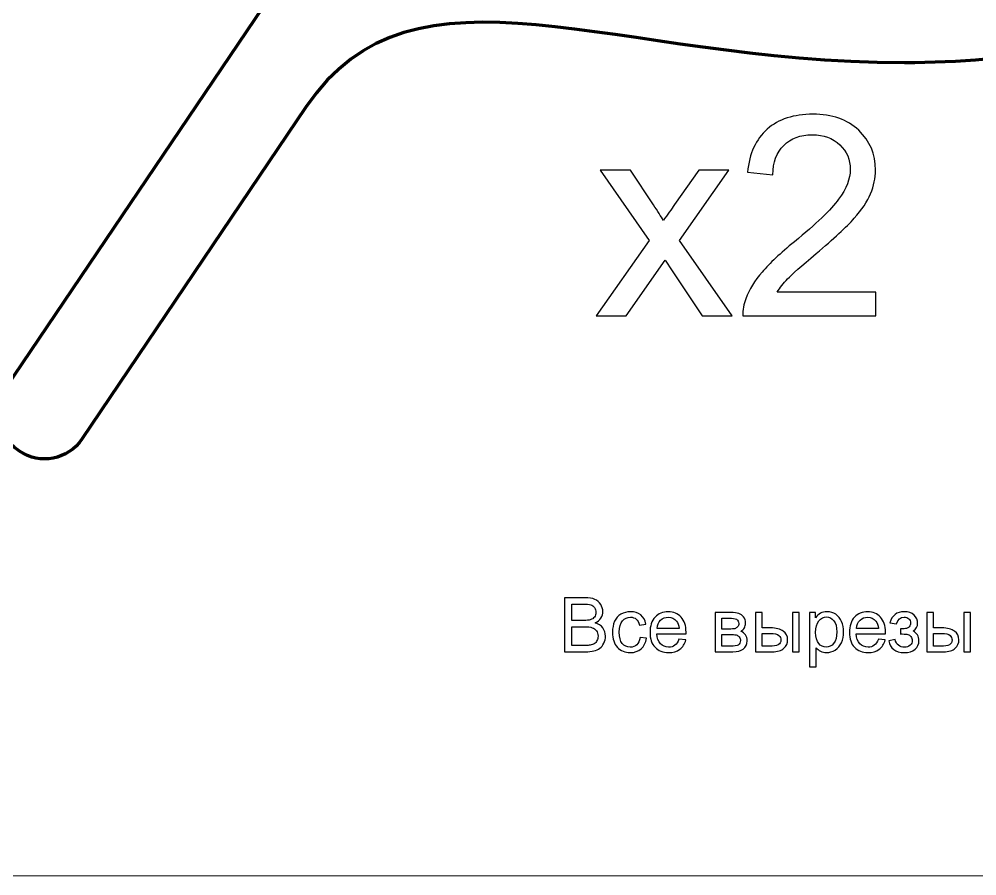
# Model space of a CAD drawing. Header units: centimetres. Extents: x -343 to 358, y -257 to 272.
# Drawn here: x -245.5 to -191.1, y -256.6 to -208 of the extents above; entities that cross this region are included whole.
import ezdxf

# ---------------------------------------------------------------- set-up
doc = ezdxf.new("R2010")
doc.units = ezdxf.units.CM
doc.header["$MEASUREMENT"] = 0
doc.layers.add('layer 1', color=7, linetype='Continuous')

msp = doc.modelspace()

# ---------------------------------------------------------------- linework, layer by layer
at = {"layer": 'layer 1', "color": 253, "lineweight": 20}
msp.add_open_spline([(-336.15246, -55.13063), (-336.15246, -55.13063), (-58.05242, -55.13063), (-58.05242, -55.13063), (-58.05242, -55.13063), (-54.20242, -55.13063), (-51.05242, -58.28063), (-51.05242, -62.13063), (-51.05242, -62.13063), (-51.05242, -62.13063), (-51.05242, -249.63733), (-51.05242, -249.63733), (-51.05242, -249.63733), (-51.05242, -253.48733), (-54.20242, -256.63733), (-58.05242, -256.63733), (-58.05242, -256.63733), (-58.05242, -256.63733), (-336.15246, -256.63733), (-336.15246, -256.63733), (-336.15246, -256.63733), (-340.00246, -256.63733), (-343.15246, -253.48733), (-343.15246, -249.63733), (-343.15246, -249.63733), (-343.15246, -249.63733), (-343.15246, -62.13063), (-343.15246, -62.13063), (-343.15246, -62.13063), (-343.15246, -58.28063), (-340.00246, -55.13063), (-336.15246, -55.13063)], degree=3, knots=[0, 0, 0, 0, 0.11111111, 0.11111111, 0.11111111, 0.11111111, 0.22222222, 0.22222222, 0.22222222, 0.22222222, 0.33333333, 0.33333333, 0.33333333, 0.33333333, 0.44444444, 0.44444444, 0.44444444, 0.44444444, 0.55555556, 0.55555556, 0.55555556, 0.55555556, 0.66666667, 0.66666667, 0.66666667, 0.66666667, 0.77777778, 0.77777778, 0.77777778, 0.77777778, 1, 1, 1, 1], dxfattribs=at)
at = {"layer": 'layer 1', "color": 30, "lineweight": 100}
msp.add_open_spline([(-244.21082, -159.05206), (-244.02859, -167.32391), (-241.78879, -175.10636), (-237.99276, -181.88199), (-237.99276, -181.88199), (-232.613, -191.4845), (-225.2646, -197.82551), (-231.62521, -207.25549), (-231.62521, -207.25549), (-231.62521, -207.25549), (-246.23926, -228.92172), (-246.23926, -228.92172), (-246.23926, -228.92172), (-247.02463, -230.08608), (-246.71552, -231.67634), (-245.55115, -232.46171), (-245.55115, -232.46171), (-245.55115, -232.46171), (-245.46826, -232.51762), (-245.46826, -232.51762), (-245.46826, -232.51762), (-244.30388, -233.303), (-242.71364, -232.99387), (-241.92827, -231.82951), (-241.92827, -231.82951), (-241.92827, -231.82951), (-229.20597, -212.96792), (-229.20597, -212.96792), (-229.20597, -212.96792), (-223.07159, -203.87332), (-211.82309, -210.45206), (-195.22369, -210.45206), (-195.22369, -210.45206), (-189.0042, -210.45206), (-183.04294, -209.37206), (-177.51373, -207.39163), (-177.51373, -207.39163), (-177.51373, -207.39163), (-179.01207, -203.68313), (-179.01207, -203.68313), (-179.01207, -203.68313), (-179.01207, -203.68313), (-175.1179, -202.10978), (-175.1179, -202.10978), (-175.1179, -202.10978), (-175.1179, -202.10978), (-173.61991, -205.81742), (-173.61991, -205.81742), (-173.61991, -205.81742), (-173.61991, -205.81742), (-173.6199, -205.81742), (-173.6199, -205.81742), (-173.6199, -205.81742), (-167.33846, -202.83171), (-164.54888, -198.38596), (-165.5778, -196.96976), (-165.5778, -196.96976), (-165.5778, -196.96976), (-166.75375, -195.35121), (-166.75375, -195.35121), (-166.75375, -195.35121), (-166.75375, -195.35121), (-168.45168, -196.58695), (-168.45168, -196.58695), (-168.45168, -196.58695), (-168.45168, -196.58695), (-169.63323, -194.96068), (-169.63323, -194.96068), (-169.63323, -194.96068), (-174.99706, -198.67414), (-181.21162, -201.26057), (-187.92229, -202.3597), (-187.92229, -202.3597), (-187.92229, -202.3597), (-187.92224, -202.36009), (-187.92224, -202.36009), (-187.92224, -202.36009), (-187.92224, -202.36009), (-187.64343, -204.34394), (-187.64343, -204.34394), (-187.64343, -204.34394), (-187.64343, -204.34394), (-189.72335, -204.63361), (-189.72335, -204.63361), (-189.72335, -204.63361), (-189.72335, -204.63361), (-190.002, -202.65091), (-190.002, -202.65091), (-190.002, -202.65091), (-190.002, -202.65091), (-190.00203, -202.65071), (-190.00203, -202.65071), (-190.00203, -202.65071), (-191.71533, -202.84967), (-193.45776, -202.95206), (-195.22369, -202.95206), (-195.22369, -202.95206), (-196.45552, -202.95206), (-197.67513, -202.9002), (-198.88195, -202.80309), (-198.88195, -202.80309), (-198.88195, -202.80309), (-198.8822, -202.80548), (-198.8822, -202.80548), (-198.8822, -202.80548), (-198.8822, -202.80548), (-199.09133, -204.79518), (-199.09133, -204.79518), (-199.09133, -204.79518), (-199.09133, -204.79518), (-201.18008, -204.57818), (-201.18008, -204.57818), (-201.18008, -204.57818), (-201.18008, -204.57818), (-200.97096, -202.58848), (-200.97096, -202.58848), (-200.97096, -202.58848), (-200.97096, -202.58848), (-200.97084, -202.58736), (-200.97084, -202.58736), (-200.97084, -202.58736), (-203.95783, -202.20658), (-206.85253, -201.5312), (-209.62687, -200.59447), (-209.62687, -200.59447), (-209.62687, -200.59447), (-210.3123, -202.47769), (-210.3123, -202.47769), (-210.3123, -202.47769), (-210.3123, -202.47769), (-212.2856, -201.7593), (-212.2856, -201.7593), (-212.2856, -201.7593), (-212.2856, -201.7593), (-211.60043, -199.87682), (-211.60043, -199.87682), (-211.60043, -199.87682), (-214.3836, -198.78889), (-217.03158, -197.43145), (-219.5128, -195.83703), (-219.5128, -195.83703), (-219.5128, -195.83703), (-220.63325, -197.49817), (-220.63325, -197.49817), (-220.63325, -197.49817), (-220.63325, -197.49817), (-222.37313, -196.32223), (-222.37313, -196.32223), (-222.37313, -196.32223), (-222.37313, -196.32223), (-221.25261, -194.661), (-221.25261, -194.661), (-221.25261, -194.661), (-223.6738, -192.94081), (-225.91761, -190.98726), (-227.95117, -188.83304), (-227.95117, -188.83304), (-227.95117, -188.83304), (-229.44019, -190.17377), (-229.44019, -190.17377), (-229.44019, -190.17377), (-229.44019, -190.17377), (-230.84395, -188.61188), (-230.84395, -188.61188), (-230.84395, -188.61188), (-230.84395, -188.61188), (-229.35782, -187.27376), (-229.35782, -187.27376), (-229.35782, -187.27376), (-231.28605, -185.03132), (-232.99693, -182.59665), (-234.45804, -180.00255), (-234.45804, -180.00255), (-234.45804, -180.00255), (-236.22626, -180.94273), (-236.22626, -180.94273), (-236.22626, -180.94273), (-236.22626, -180.94273), (-237.21375, -179.08939), (-237.21375, -179.08939), (-237.21375, -179.08939), (-237.21375, -179.08939), (-235.44549, -178.14919), (-235.44549, -178.14919), (-235.44549, -178.14919), (-236.76749, -175.52199), (-237.8396, -172.74747), (-238.63077, -169.85684), (-238.63077, -169.85684), (-238.63077, -169.85684), (-240.57357, -170.34123), (-240.57357, -170.34123), (-240.57357, -170.34123), (-240.57357, -170.34123), (-241.08005, -168.30322), (-241.08005, -168.30322), (-241.08005, -168.30322), (-241.08005, -168.30322), (-239.13748, -167.81888), (-239.13748, -167.81888), (-239.13748, -167.81888), (-239.77093, -164.98812), (-240.13768, -162.05663), (-240.20977, -159.05206), (-240.20977, -159.05206), (-240.20977, -159.05206), (-244.21082, -159.05206), (-244.21082, -159.05206)], degree=3, knots=[0, 0, 0, 0, 0.01886792, 0.01886792, 0.01886792, 0.01886792, 0.03773585, 0.03773585, 0.03773585, 0.03773585, 0.05660377, 0.05660377, 0.05660377, 0.05660377, 0.0754717, 0.0754717, 0.0754717, 0.0754717, 0.09433962, 0.09433962, 0.09433962, 0.09433962, 0.11320755, 0.11320755, 0.11320755, 0.11320755, 0.13207547, 0.13207547, 0.13207547, 0.13207547, 0.1509434, 0.1509434, 0.1509434, 0.1509434, 0.16981132, 0.16981132, 0.16981132, 0.16981132, 0.18867925, 0.18867925, 0.18867925, 0.18867925, 0.20754717, 0.20754717, 0.20754717, 0.20754717, 0.22641509, 0.22641509, 0.22641509, 0.22641509, 0.24528302, 0.24528302, 0.24528302, 0.24528302, 0.26415094, 0.26415094, 0.26415094, 0.26415094, 0.28301887, 0.28301887, 0.28301887, 0.28301887, 0.30188679, 0.30188679, 0.30188679, 0.30188679, 0.32075472, 0.32075472, 0.32075472, 0.32075472, 0.33962264, 0.33962264, 0.33962264, 0.33962264, 0.35849057, 0.35849057, 0.35849057, 0.35849057, 0.37735849, 0.37735849, 0.37735849, 0.37735849, 0.39622642, 0.39622642, 0.39622642, 0.39622642, 0.41509434, 0.41509434, 0.41509434, 0.41509434, 0.43396226, 0.43396226, 0.43396226, 0.43396226, 0.45283019, 0.45283019, 0.45283019, 0.45283019, 0.47169811, 0.47169811, 0.47169811, 0.47169811, 0.49056604, 0.49056604, 0.49056604, 0.49056604, 0.50943396, 0.50943396, 0.50943396, 0.50943396, 0.52830189, 0.52830189, 0.52830189, 0.52830189, 0.54716981, 0.54716981, 0.54716981, 0.54716981, 0.56603774, 0.56603774, 0.56603774, 0.56603774, 0.58490566, 0.58490566, 0.58490566, 0.58490566, 0.60377358, 0.60377358, 0.60377358, 0.60377358, 0.62264151, 0.62264151, 0.62264151, 0.62264151, 0.64150943, 0.64150943, 0.64150943, 0.64150943, 0.66037736, 0.66037736, 0.66037736, 0.66037736, 0.67924528, 0.67924528, 0.67924528, 0.67924528, 0.69811321, 0.69811321, 0.69811321, 0.69811321, 0.71698113, 0.71698113, 0.71698113, 0.71698113, 0.73584906, 0.73584906, 0.73584906, 0.73584906, 0.75471698, 0.75471698, 0.75471698, 0.75471698, 0.77358491, 0.77358491, 0.77358491, 0.77358491, 0.79245283, 0.79245283, 0.79245283, 0.79245283, 0.81132075, 0.81132075, 0.81132075, 0.81132075, 0.83018868, 0.83018868, 0.83018868, 0.83018868, 0.8490566, 0.8490566, 0.8490566, 0.8490566, 0.86792453, 0.86792453, 0.86792453, 0.86792453, 0.88679245, 0.88679245, 0.88679245, 0.88679245, 0.90566038, 0.90566038, 0.90566038, 0.90566038, 0.9245283, 0.9245283, 0.9245283, 0.9245283, 0.94339623, 0.94339623, 0.94339623, 0.94339623, 0.96226415, 0.96226415, 0.96226415, 0.96226415, 1, 1, 1, 1], dxfattribs=at)
at = {"layer": 'layer 1', "color": 242}
for points, knots in [([(-196.84917, -223.48865), (-196.84917, -223.48865), (-196.84917, -224.82671), (-196.84917, -224.82671), (-196.84917, -224.82671), (-196.84917, -224.82671), (-204.39967, -224.82671), (-204.39967, -224.82671), (-204.39967, -224.82671), (-204.41029, -224.48954), (-204.35454, -224.16564), (-204.23507, -223.85237), (-204.23507, -223.85237), (-204.04126, -223.33997), (-203.73064, -222.83289), (-203.3032, -222.33643), (-203.3032, -222.33643), (-202.87576, -221.83996), (-202.26514, -221.26651), (-201.47133, -220.61606), (-201.47133, -220.61606), (-200.23681, -219.59924), (-199.39786, -218.79481), (-198.95981, -218.20011), (-198.95981, -218.20011), (-198.5191, -217.60542), (-198.29874, -217.04258), (-198.29874, -216.51161), (-198.29874, -216.51161), (-198.29874, -215.95673), (-198.49786, -215.48947), (-198.89609, -215.10717), (-198.89609, -215.10717), (-199.29432, -214.72752), (-199.81468, -214.53637), (-200.45451, -214.53637), (-200.45451, -214.53637), (-201.1315, -214.53637), (-201.6731, -214.73814), (-202.0793, -215.14168), (-202.0793, -215.14168), (-202.4855, -215.54257), (-202.68992, -216.1001), (-202.69523, -216.81426), (-202.69523, -216.81426), (-202.69523, -216.81426), (-204.12887, -216.6709), (-204.12887, -216.6709), (-204.12887, -216.6709), (-204.03064, -215.59832), (-203.65896, -214.78062), (-203.01647, -214.21778), (-203.01647, -214.21778), (-202.37134, -213.65495), (-201.5085, -213.37353), (-200.42265, -213.37353), (-200.42265, -213.37353), (-199.32884, -213.37353), (-198.46069, -213.67619), (-197.82352, -214.28416), (-197.82352, -214.28416), (-197.18369, -214.89212), (-196.8651, -215.64611), (-196.8651, -216.54346), (-196.8651, -216.54346), (-196.8651, -217.0001), (-196.95802, -217.44878), (-197.14652, -217.88949), (-197.14652, -217.88949), (-197.33236, -218.33286), (-197.64298, -218.79746), (-198.07573, -219.28596), (-198.07573, -219.28596), (-198.51113, -219.77181), (-199.23061, -220.44349), (-200.23415, -221.29306), (-200.23415, -221.29306), (-201.07575, -221.99926), (-201.61735, -222.47714), (-201.85629, -222.72935), (-201.85629, -222.72935), (-202.09523, -222.98156), (-202.29169, -223.23378), (-202.44833, -223.48865), (-202.44833, -223.48865), (-202.44833, -223.48865), (-196.84917, -223.48865), (-196.84917, -223.48865)], [0, 0, 0, 0, 0.04347826, 0.04347826, 0.04347826, 0.04347826, 0.08695652, 0.08695652, 0.08695652, 0.08695652, 0.13043478, 0.13043478, 0.13043478, 0.13043478, 0.17391304, 0.17391304, 0.17391304, 0.17391304, 0.2173913, 0.2173913, 0.2173913, 0.2173913, 0.26086957, 0.26086957, 0.26086957, 0.26086957, 0.30434783, 0.30434783, 0.30434783, 0.30434783, 0.34782609, 0.34782609, 0.34782609, 0.34782609, 0.39130435, 0.39130435, 0.39130435, 0.39130435, 0.43478261, 0.43478261, 0.43478261, 0.43478261, 0.47826087, 0.47826087, 0.47826087, 0.47826087, 0.52173913, 0.52173913, 0.52173913, 0.52173913, 0.56521739, 0.56521739, 0.56521739, 0.56521739, 0.60869565, 0.60869565, 0.60869565, 0.60869565, 0.65217391, 0.65217391, 0.65217391, 0.65217391, 0.69565217, 0.69565217, 0.69565217, 0.69565217, 0.73913043, 0.73913043, 0.73913043, 0.73913043, 0.7826087, 0.7826087, 0.7826087, 0.7826087, 0.82608696, 0.82608696, 0.82608696, 0.82608696, 0.86956522, 0.86956522, 0.86956522, 0.86956522, 0.91304348, 0.91304348, 0.91304348, 0.91304348, 1, 1, 1, 1]), ([(-212.7307, -224.82671), (-212.7307, -224.82671), (-209.7121, -220.54438), (-209.7121, -220.54438), (-209.7121, -220.54438), (-209.7121, -220.54438), (-212.50769, -216.55939), (-212.50769, -216.55939), (-212.50769, -216.55939), (-212.50769, -216.55939), (-210.78467, -216.55939), (-210.78467, -216.55939), (-210.78467, -216.55939), (-210.78467, -216.55939), (-209.47847, -218.51073), (-209.47847, -218.51073), (-209.47847, -218.51073), (-209.23687, -218.87711), (-209.04572, -219.17446), (-208.91032, -219.40809), (-208.91032, -219.40809), (-208.67404, -219.07623), (-208.4643, -218.77622), (-208.2758, -218.50808), (-208.2758, -218.50808), (-208.2758, -218.50808), (-206.90057, -216.55939), (-206.90057, -216.55939), (-206.90057, -216.55939), (-206.90057, -216.55939), (-205.18817, -216.55939), (-205.18817, -216.55939), (-205.18817, -216.55939), (-205.18817, -216.55939), (-207.9997, -220.54438), (-207.9997, -220.54438), (-207.9997, -220.54438), (-207.9997, -220.54438), (-205.00498, -224.82671), (-205.00498, -224.82671), (-205.00498, -224.82671), (-205.00498, -224.82671), (-206.70942, -224.82671), (-206.70942, -224.82671), (-206.70942, -224.82671), (-206.70942, -224.82671), (-208.41917, -222.27802), (-208.41917, -222.27802), (-208.41917, -222.27802), (-208.41917, -222.27802), (-208.80944, -221.66474), (-208.80944, -221.66474), (-208.80944, -221.66474), (-208.80944, -221.66474), (-211.0183, -224.82671), (-211.0183, -224.82671), (-211.0183, -224.82671), (-211.0183, -224.82671), (-212.7307, -224.82671), (-212.7307, -224.82671)], [0, 0, 0, 0, 0.0625, 0.0625, 0.0625, 0.0625, 0.125, 0.125, 0.125, 0.125, 0.1875, 0.1875, 0.1875, 0.1875, 0.25, 0.25, 0.25, 0.25, 0.3125, 0.3125, 0.3125, 0.3125, 0.375, 0.375, 0.375, 0.375, 0.4375, 0.4375, 0.4375, 0.4375, 0.5, 0.5, 0.5, 0.5, 0.5625, 0.5625, 0.5625, 0.5625, 0.625, 0.625, 0.625, 0.625, 0.6875, 0.6875, 0.6875, 0.6875, 0.75, 0.75, 0.75, 0.75, 0.8125, 0.8125, 0.8125, 0.8125, 0.875, 0.875, 0.875, 0.875, 1, 1, 1, 1]), ([(-214.52034, -243.90743), (-214.52034, -243.90743), (-214.52034, -240.83716), (-214.52034, -240.83716), (-214.52034, -240.83716), (-214.52034, -240.83716), (-213.36828, -240.83716), (-213.36828, -240.83716), (-213.36828, -240.83716), (-213.13386, -240.83716), (-212.9459, -240.8679), (-212.80368, -240.93007), (-212.80368, -240.93007), (-212.66217, -240.99225), (-212.5514, -241.08802), (-212.47135, -241.21737), (-212.47135, -241.21737), (-212.39059, -241.34602), (-212.35057, -241.48109), (-212.35057, -241.6226), (-212.35057, -241.6226), (-212.35057, -241.75338), (-212.38631, -241.87702), (-212.45706, -241.9928), (-212.45706, -241.9928), (-212.52781, -242.10858), (-212.63501, -242.2022), (-212.77866, -242.27367), (-212.77866, -242.27367), (-212.59285, -242.32799), (-212.44991, -242.4209), (-212.35057, -242.5524), (-212.35057, -242.5524), (-212.25052, -242.68318), (-212.20049, -242.83827), (-212.20049, -243.01694), (-212.20049, -243.01694), (-212.20049, -243.1613), (-212.23122, -243.29495), (-212.29197, -243.41859), (-212.29197, -243.41859), (-212.35272, -243.54223), (-212.42776, -243.63728), (-212.51709, -243.70446), (-212.51709, -243.70446), (-212.60643, -243.77093), (-212.71863, -243.82167), (-212.85299, -243.85597), (-212.85299, -243.85597), (-212.98807, -243.89028), (-213.15316, -243.90743), (-213.34898, -243.90743), (-213.34898, -243.90743), (-213.34898, -243.90743), (-214.52034, -243.90743), (-214.52034, -243.90743)], [0, 0, 0, 0, 0.06666667, 0.06666667, 0.06666667, 0.06666667, 0.13333333, 0.13333333, 0.13333333, 0.13333333, 0.2, 0.2, 0.2, 0.2, 0.26666667, 0.26666667, 0.26666667, 0.26666667, 0.33333333, 0.33333333, 0.33333333, 0.33333333, 0.4, 0.4, 0.4, 0.4, 0.46666667, 0.46666667, 0.46666667, 0.46666667, 0.53333333, 0.53333333, 0.53333333, 0.53333333, 0.6, 0.6, 0.6, 0.6, 0.66666667, 0.66666667, 0.66666667, 0.66666667, 0.73333333, 0.73333333, 0.73333333, 0.73333333, 0.8, 0.8, 0.8, 0.8, 0.86666667, 0.86666667, 0.86666667, 0.86666667, 1, 1, 1, 1]), ([(-214.11297, -242.12788), (-214.11297, -242.12788), (-213.44903, -242.12788), (-213.44903, -242.12788), (-213.44903, -242.12788), (-213.26894, -242.12788), (-213.13958, -242.11573), (-213.06168, -242.09214), (-213.06168, -242.09214), (-212.95805, -242.06141), (-212.88015, -242.00995), (-212.82798, -241.93849), (-212.82798, -241.93849), (-212.77581, -241.86702), (-212.74936, -241.77768), (-212.74936, -241.66977), (-212.74936, -241.66977), (-212.74936, -241.56757), (-212.77366, -241.47752), (-212.82298, -241.40033), (-212.82298, -241.40033), (-212.87157, -241.32243), (-212.94161, -241.26883), (-213.03238, -241.24024), (-213.03238, -241.24024), (-213.12314, -241.21166), (-213.27894, -241.19736), (-213.49906, -241.19736), (-213.49906, -241.19736), (-213.49906, -241.19736), (-214.11297, -241.19736), (-214.11297, -241.19736), (-214.11297, -241.19736), (-214.11297, -241.19736), (-214.11297, -242.12788), (-214.11297, -242.12788)], [0, 0, 0, 0, 0.1, 0.1, 0.1, 0.1, 0.2, 0.2, 0.2, 0.2, 0.3, 0.3, 0.3, 0.3, 0.4, 0.4, 0.4, 0.4, 0.5, 0.5, 0.5, 0.5, 0.6, 0.6, 0.6, 0.6, 0.7, 0.7, 0.7, 0.7, 0.8, 0.8, 0.8, 0.8, 1, 1, 1, 1]), ([(-210.23655, -243.09269), (-210.23655, -243.09269), (-209.86777, -243.14415), (-209.86777, -243.14415), (-209.86777, -243.14415), (-209.90851, -243.39786), (-210.01142, -243.59583), (-210.17794, -243.73948), (-210.17794, -243.73948), (-210.34446, -243.88313), (-210.54958, -243.9546), (-210.79185, -243.9546), (-210.79185, -243.9546), (-211.09559, -243.9546), (-211.34001, -243.85526), (-211.5244, -243.65658), (-211.5244, -243.65658), (-211.7095, -243.4579), (-211.8017, -243.17345), (-211.8017, -242.80325), (-211.8017, -242.80325), (-211.8017, -242.56312), (-211.76167, -242.35372), (-211.68235, -242.17362), (-211.68235, -242.17362), (-211.60302, -241.99423), (-211.48223, -241.85916), (-211.31929, -241.76982), (-211.31929, -241.76982), (-211.15706, -241.67977), (-210.98053, -241.63475), (-210.789, -241.63475), (-210.789, -241.63475), (-210.54815, -241.63475), (-210.35018, -241.6955), (-210.19724, -241.81771), (-210.19724, -241.81771), (-210.04358, -241.93992), (-209.94496, -242.11358), (-209.90208, -242.33799), (-209.90208, -242.33799), (-209.90208, -242.33799), (-210.26656, -242.39374), (-210.26656, -242.39374), (-210.26656, -242.39374), (-210.30158, -242.24437), (-210.36305, -242.13216), (-210.45238, -242.05641), (-210.45238, -242.05641), (-210.541, -241.98137), (-210.6482, -241.94349), (-210.77399, -241.94349), (-210.77399, -241.94349), (-210.96409, -241.94349), (-211.11846, -242.01138), (-211.23781, -242.14717), (-211.23781, -242.14717), (-211.35645, -242.28368), (-211.41577, -242.49808), (-211.41577, -242.79253), (-211.41577, -242.79253), (-211.41577, -243.09127), (-211.3586, -243.30781), (-211.24425, -243.44289), (-211.24425, -243.44289), (-211.12918, -243.57796), (-210.97981, -243.64586), (-210.79614, -243.64586), (-210.79614, -243.64586), (-210.64749, -243.64586), (-210.52385, -243.60083), (-210.42522, -243.51007), (-210.42522, -243.51007), (-210.32588, -243.42002), (-210.26299, -243.28066), (-210.23655, -243.09269)], [0, 0, 0, 0, 0.05, 0.05, 0.05, 0.05, 0.1, 0.1, 0.1, 0.1, 0.15, 0.15, 0.15, 0.15, 0.2, 0.2, 0.2, 0.2, 0.25, 0.25, 0.25, 0.25, 0.3, 0.3, 0.3, 0.3, 0.35, 0.35, 0.35, 0.35, 0.4, 0.4, 0.4, 0.4, 0.45, 0.45, 0.45, 0.45, 0.5, 0.5, 0.5, 0.5, 0.55, 0.55, 0.55, 0.55, 0.6, 0.6, 0.6, 0.6, 0.65, 0.65, 0.65, 0.65, 0.7, 0.7, 0.7, 0.7, 0.75, 0.75, 0.75, 0.75, 0.8, 0.8, 0.8, 0.8, 0.85, 0.85, 0.85, 0.85, 0.9, 0.9, 0.9, 0.9, 1, 1, 1, 1]), ([(-208.02819, -243.18703), (-208.02819, -243.18703), (-207.63797, -243.23849), (-207.63797, -243.23849), (-207.63797, -243.23849), (-207.69872, -243.46504), (-207.81235, -243.64157), (-207.97816, -243.76664), (-207.97816, -243.76664), (-208.14396, -243.89171), (-208.35551, -243.9546), (-208.61351, -243.9546), (-208.61351, -243.9546), (-208.93797, -243.9546), (-209.19526, -243.85454), (-209.38536, -243.65443), (-209.38536, -243.65443), (-209.57547, -243.45504), (-209.67052, -243.17417), (-209.67052, -242.81325), (-209.67052, -242.81325), (-209.67052, -242.44019), (-209.57475, -242.15003), (-209.3825, -241.9442), (-209.3825, -241.9442), (-209.19026, -241.73766), (-208.94083, -241.63475), (-208.63424, -241.63475), (-208.63424, -241.63475), (-208.33764, -241.63475), (-208.09537, -241.73552), (-207.90741, -241.93777), (-207.90741, -241.93777), (-207.71944, -242.14003), (-207.62511, -242.42447), (-207.62511, -242.7911), (-207.62511, -242.7911), (-207.62511, -242.81325), (-207.62582, -242.84684), (-207.62725, -242.89116), (-207.62725, -242.89116), (-207.62725, -242.89116), (-209.28459, -242.89116), (-209.28459, -242.89116), (-209.28459, -242.89116), (-209.2703, -243.13486), (-209.20169, -243.32211), (-209.07734, -243.45146), (-209.07734, -243.45146), (-208.9537, -243.58082), (-208.79861, -243.64586), (-208.61351, -243.64586), (-208.61351, -243.64586), (-208.47558, -243.64586), (-208.35765, -243.60941), (-208.26046, -243.53651), (-208.26046, -243.53651), (-208.16255, -243.46361), (-208.08536, -243.34712), (-208.02819, -243.18703)], [0, 0, 0, 0, 0.0625, 0.0625, 0.0625, 0.0625, 0.125, 0.125, 0.125, 0.125, 0.1875, 0.1875, 0.1875, 0.1875, 0.25, 0.25, 0.25, 0.25, 0.3125, 0.3125, 0.3125, 0.3125, 0.375, 0.375, 0.375, 0.375, 0.4375, 0.4375, 0.4375, 0.4375, 0.5, 0.5, 0.5, 0.5, 0.5625, 0.5625, 0.5625, 0.5625, 0.625, 0.625, 0.625, 0.625, 0.6875, 0.6875, 0.6875, 0.6875, 0.75, 0.75, 0.75, 0.75, 0.8125, 0.8125, 0.8125, 0.8125, 0.875, 0.875, 0.875, 0.875, 1, 1, 1, 1]), ([(-209.26315, -242.58241), (-209.26315, -242.58241), (-208.0239, -242.58241), (-208.0239, -242.58241), (-208.0239, -242.58241), (-208.04034, -242.39517), (-208.08822, -242.25509), (-208.16612, -242.16147), (-208.16612, -242.16147), (-208.28547, -242.01639), (-208.44127, -241.94349), (-208.63209, -241.94349), (-208.63209, -241.94349), (-208.80504, -241.94349), (-208.95012, -242.00138), (-209.06805, -242.11716), (-209.06805, -242.11716), (-209.18525, -242.23293), (-209.25029, -242.38802), (-209.26315, -242.58241)], [0, 0, 0, 0, 0.16666667, 0.16666667, 0.16666667, 0.16666667, 0.33333333, 0.33333333, 0.33333333, 0.33333333, 0.5, 0.5, 0.5, 0.5, 0.66666667, 0.66666667, 0.66666667, 0.66666667, 1, 1, 1, 1]), ([(-205.96991, -241.68192), (-205.96991, -241.68192), (-205.10157, -241.68192), (-205.10157, -241.68192), (-205.10157, -241.68192), (-204.8886, -241.68192), (-204.72994, -241.69978), (-204.62559, -241.73552), (-204.62559, -241.73552), (-204.52197, -241.77125), (-204.43263, -241.83629), (-204.3583, -241.93134), (-204.3583, -241.93134), (-204.28326, -242.02711), (-204.2461, -242.14074), (-204.2461, -242.27367), (-204.2461, -242.27367), (-204.2461, -242.38016), (-204.26825, -242.47307), (-204.31185, -242.55168), (-204.31185, -242.55168), (-204.35616, -242.63101), (-204.42191, -242.69748), (-204.51053, -242.75036), (-204.51053, -242.75036), (-204.40619, -242.78538), (-204.31971, -242.85042), (-204.25039, -242.94619), (-204.25039, -242.94619), (-204.18178, -243.04124), (-204.14747, -243.15487), (-204.14747, -243.28566), (-204.14747, -243.28566), (-204.16105, -243.49649), (-204.23681, -243.653), (-204.37331, -243.75449), (-204.37331, -243.75449), (-204.50982, -243.85669), (-204.7085, -243.90743), (-204.96864, -243.90743), (-204.96864, -243.90743), (-204.96864, -243.90743), (-205.96991, -243.90743), (-205.96991, -243.90743), (-205.96991, -243.90743), (-205.96991, -243.90743), (-205.96991, -241.68192), (-205.96991, -241.68192)], [0, 0, 0, 0, 0.07692308, 0.07692308, 0.07692308, 0.07692308, 0.15384615, 0.15384615, 0.15384615, 0.15384615, 0.23076923, 0.23076923, 0.23076923, 0.23076923, 0.30769231, 0.30769231, 0.30769231, 0.30769231, 0.38461538, 0.38461538, 0.38461538, 0.38461538, 0.46153846, 0.46153846, 0.46153846, 0.46153846, 0.53846154, 0.53846154, 0.53846154, 0.53846154, 0.61538462, 0.61538462, 0.61538462, 0.61538462, 0.69230769, 0.69230769, 0.69230769, 0.69230769, 0.76923077, 0.76923077, 0.76923077, 0.76923077, 0.84615385, 0.84615385, 0.84615385, 0.84615385, 1, 1, 1, 1]), ([(-203.67864, -241.68192), (-203.67864, -241.68192), (-203.30129, -241.68192), (-203.30129, -241.68192), (-203.30129, -241.68192), (-203.30129, -241.68192), (-203.30129, -242.5524), (-203.30129, -242.5524), (-203.30129, -242.5524), (-203.30129, -242.5524), (-202.82531, -242.5524), (-202.82531, -242.5524), (-202.82531, -242.5524), (-202.51443, -242.5524), (-202.27573, -242.61243), (-202.10778, -242.73321), (-202.10778, -242.73321), (-201.93983, -242.85399), (-201.85621, -243.02051), (-201.85621, -243.23277), (-201.85621, -243.23277), (-201.85621, -243.41859), (-201.92625, -243.57725), (-202.06632, -243.70946), (-202.06632, -243.70946), (-202.2064, -243.84168), (-202.4301, -243.90743), (-202.73812, -243.90743), (-202.73812, -243.90743), (-202.73812, -243.90743), (-203.67864, -243.90743), (-203.67864, -243.90743), (-203.67864, -243.90743), (-203.67864, -243.90743), (-203.67864, -241.68192), (-203.67864, -241.68192)], [0, 0, 0, 0, 0.1, 0.1, 0.1, 0.1, 0.2, 0.2, 0.2, 0.2, 0.3, 0.3, 0.3, 0.3, 0.4, 0.4, 0.4, 0.4, 0.5, 0.5, 0.5, 0.5, 0.6, 0.6, 0.6, 0.6, 0.7, 0.7, 0.7, 0.7, 0.8, 0.8, 0.8, 0.8, 1, 1, 1, 1]), ([(-201.5732, -241.68192), (-201.5732, -241.68192), (-201.19584, -241.68192), (-201.19584, -241.68192), (-201.19584, -241.68192), (-201.19584, -241.68192), (-201.19584, -243.90743), (-201.19584, -243.90743), (-201.19584, -243.90743), (-201.19584, -243.90743), (-201.5732, -243.90743), (-201.5732, -243.90743), (-201.5732, -243.90743), (-201.5732, -243.90743), (-201.5732, -241.68192), (-201.5732, -241.68192)], [0, 0, 0, 0, 0.2, 0.2, 0.2, 0.2, 0.4, 0.4, 0.4, 0.4, 0.6, 0.6, 0.6, 0.6, 1, 1, 1, 1]), ([(-200.6091, -244.76076), (-200.6091, -244.76076), (-200.6091, -241.68192), (-200.6091, -241.68192), (-200.6091, -241.68192), (-200.6091, -241.68192), (-200.26605, -241.68192), (-200.26605, -241.68192), (-200.26605, -241.68192), (-200.26605, -241.68192), (-200.26605, -241.97422), (-200.26605, -241.97422), (-200.26605, -241.97422), (-200.18529, -241.8613), (-200.09381, -241.77625), (-199.99161, -241.71979), (-199.99161, -241.71979), (-199.89013, -241.66333), (-199.76649, -241.63475), (-199.62141, -241.63475), (-199.62141, -241.63475), (-199.4313, -241.63475), (-199.26407, -241.68335), (-199.11899, -241.78126), (-199.11899, -241.78126), (-198.97391, -241.87845), (-198.86456, -242.01639), (-198.79024, -242.19363), (-198.79024, -242.19363), (-198.71662, -242.37158), (-198.67946, -242.56598), (-198.67946, -242.77824), (-198.67946, -242.77824), (-198.67946, -243.00479), (-198.7202, -243.20919), (-198.80167, -243.39143), (-198.80167, -243.39143), (-198.88314, -243.57296), (-199.00178, -243.71232), (-199.15758, -243.80952), (-199.15758, -243.80952), (-199.31267, -243.906), (-199.47633, -243.9546), (-199.64785, -243.9546), (-199.64785, -243.9546), (-199.77364, -243.9546), (-199.88656, -243.92816), (-199.9859, -243.87527), (-199.9859, -243.87527), (-200.08595, -243.82238), (-200.16742, -243.75592), (-200.23175, -243.67516), (-200.23175, -243.67516), (-200.23175, -243.67516), (-200.23175, -244.76076), (-200.23175, -244.76076), (-200.23175, -244.76076), (-200.23175, -244.76076), (-200.6091, -244.76076), (-200.6091, -244.76076)], [0, 0, 0, 0, 0.0625, 0.0625, 0.0625, 0.0625, 0.125, 0.125, 0.125, 0.125, 0.1875, 0.1875, 0.1875, 0.1875, 0.25, 0.25, 0.25, 0.25, 0.3125, 0.3125, 0.3125, 0.3125, 0.375, 0.375, 0.375, 0.375, 0.4375, 0.4375, 0.4375, 0.4375, 0.5, 0.5, 0.5, 0.5, 0.5625, 0.5625, 0.5625, 0.5625, 0.625, 0.625, 0.625, 0.625, 0.6875, 0.6875, 0.6875, 0.6875, 0.75, 0.75, 0.75, 0.75, 0.8125, 0.8125, 0.8125, 0.8125, 0.875, 0.875, 0.875, 0.875, 1, 1, 1, 1]), ([(-200.26605, -242.80825), (-200.26605, -243.09341), (-200.20816, -243.30424), (-200.0931, -243.44074), (-200.0931, -243.44074), (-199.97732, -243.57725), (-199.83724, -243.64586), (-199.67287, -243.64586), (-199.67287, -243.64586), (-199.50563, -243.64586), (-199.36269, -243.5751), (-199.24406, -243.4336), (-199.24406, -243.4336), (-199.12471, -243.29209), (-199.06539, -243.0734), (-199.06539, -242.77681), (-199.06539, -242.77681), (-199.06539, -242.49379), (-199.12328, -242.28225), (-199.23977, -242.14146), (-199.23977, -242.14146), (-199.35626, -242.00066), (-199.49491, -241.93063), (-199.65643, -241.93063), (-199.65643, -241.93063), (-199.81652, -241.93063), (-199.95802, -242.00567), (-200.08095, -242.15503), (-200.08095, -242.15503), (-200.20459, -242.30512), (-200.26605, -242.52238), (-200.26605, -242.80825)], [0, 0, 0, 0, 0.11111111, 0.11111111, 0.11111111, 0.11111111, 0.22222222, 0.22222222, 0.22222222, 0.22222222, 0.33333333, 0.33333333, 0.33333333, 0.33333333, 0.44444444, 0.44444444, 0.44444444, 0.44444444, 0.55555556, 0.55555556, 0.55555556, 0.55555556, 0.66666667, 0.66666667, 0.66666667, 0.66666667, 0.77777778, 0.77777778, 0.77777778, 0.77777778, 1, 1, 1, 1]), ([(-196.70623, -243.18703), (-196.70623, -243.18703), (-196.31601, -243.23849), (-196.31601, -243.23849), (-196.31601, -243.23849), (-196.37676, -243.46504), (-196.49039, -243.64157), (-196.6562, -243.76664), (-196.6562, -243.76664), (-196.822, -243.89171), (-197.03355, -243.9546), (-197.29155, -243.9546), (-197.29155, -243.9546), (-197.61601, -243.9546), (-197.8733, -243.85454), (-198.0634, -243.65443), (-198.0634, -243.65443), (-198.25351, -243.45504), (-198.34856, -243.17417), (-198.34856, -242.81325), (-198.34856, -242.81325), (-198.34856, -242.44019), (-198.25279, -242.15003), (-198.06054, -241.9442), (-198.06054, -241.9442), (-197.8683, -241.73766), (-197.61887, -241.63475), (-197.31228, -241.63475), (-197.31228, -241.63475), (-197.01568, -241.63475), (-196.77341, -241.73552), (-196.58545, -241.93777), (-196.58545, -241.93777), (-196.39748, -242.14003), (-196.30315, -242.42447), (-196.30315, -242.7911), (-196.30315, -242.7911), (-196.30315, -242.81325), (-196.30386, -242.84684), (-196.30529, -242.89116), (-196.30529, -242.89116), (-196.30529, -242.89116), (-197.96263, -242.89116), (-197.96263, -242.89116), (-197.96263, -242.89116), (-197.94834, -243.13486), (-197.87973, -243.32211), (-197.75538, -243.45146), (-197.75538, -243.45146), (-197.63174, -243.58082), (-197.47665, -243.64586), (-197.29155, -243.64586), (-197.29155, -243.64586), (-197.15362, -243.64586), (-197.03569, -243.60941), (-196.9385, -243.53651), (-196.9385, -243.53651), (-196.84059, -243.46361), (-196.7634, -243.34712), (-196.70623, -243.18703)], [0, 0, 0, 0, 0.0625, 0.0625, 0.0625, 0.0625, 0.125, 0.125, 0.125, 0.125, 0.1875, 0.1875, 0.1875, 0.1875, 0.25, 0.25, 0.25, 0.25, 0.3125, 0.3125, 0.3125, 0.3125, 0.375, 0.375, 0.375, 0.375, 0.4375, 0.4375, 0.4375, 0.4375, 0.5, 0.5, 0.5, 0.5, 0.5625, 0.5625, 0.5625, 0.5625, 0.625, 0.625, 0.625, 0.625, 0.6875, 0.6875, 0.6875, 0.6875, 0.75, 0.75, 0.75, 0.75, 0.8125, 0.8125, 0.8125, 0.8125, 0.875, 0.875, 0.875, 0.875, 1, 1, 1, 1]), ([(-197.94119, -242.58241), (-197.94119, -242.58241), (-196.70194, -242.58241), (-196.70194, -242.58241), (-196.70194, -242.58241), (-196.71838, -242.39517), (-196.76626, -242.25509), (-196.84416, -242.16147), (-196.84416, -242.16147), (-196.96351, -242.01639), (-197.11931, -241.94349), (-197.31013, -241.94349), (-197.31013, -241.94349), (-197.48308, -241.94349), (-197.62816, -242.00138), (-197.74609, -242.11716), (-197.74609, -242.11716), (-197.86329, -242.23293), (-197.92833, -242.38802), (-197.94119, -242.58241)], [0, 0, 0, 0, 0.16666667, 0.16666667, 0.16666667, 0.16666667, 0.33333333, 0.33333333, 0.33333333, 0.33333333, 0.5, 0.5, 0.5, 0.5, 0.66666667, 0.66666667, 0.66666667, 0.66666667, 1, 1, 1, 1]), ([(-195.44053, -242.89973), (-195.44053, -242.89973), (-195.44053, -242.60385), (-195.44053, -242.60385), (-195.44053, -242.60385), (-195.28187, -242.60242), (-195.17324, -242.59599), (-195.11606, -242.58527), (-195.11606, -242.58527), (-195.05817, -242.57384), (-195.00314, -242.54096), (-194.95169, -242.48522), (-194.95169, -242.48522), (-194.90023, -242.42947), (-194.8745, -242.36015), (-194.8745, -242.27653), (-194.8745, -242.27653), (-194.8745, -242.17576), (-194.90809, -242.09429), (-194.97599, -242.03425), (-194.97599, -242.03425), (-195.04388, -241.97351), (-195.13107, -241.94349), (-195.23899, -241.94349), (-195.23899, -241.94349), (-195.45125, -241.94349), (-195.5999, -242.06784), (-195.68495, -242.31655), (-195.68495, -242.31655), (-195.68495, -242.31655), (-196.04515, -242.25652), (-196.04515, -242.25652), (-196.04515, -242.25652), (-195.93366, -241.842), (-195.66351, -241.63475), (-195.23613, -241.63475), (-195.23613, -241.63475), (-194.99886, -241.63475), (-194.81304, -241.69907), (-194.67796, -241.82843), (-194.67796, -241.82843), (-194.54289, -241.95778), (-194.47571, -242.11215), (-194.47571, -242.29154), (-194.47571, -242.29154), (-194.47571, -242.47235), (-194.56362, -242.61672), (-194.73871, -242.72321), (-194.73871, -242.72321), (-194.62651, -242.78324), (-194.54289, -242.85971), (-194.48643, -242.95262), (-194.48643, -242.95262), (-194.43068, -243.04553), (-194.40281, -243.15559), (-194.40281, -243.2828), (-194.40281, -243.2828), (-194.40281, -243.4822), (-194.47571, -243.64371), (-194.62079, -243.76807), (-194.62079, -243.76807), (-194.76658, -243.89242), (-194.96955, -243.9546), (-195.23113, -243.9546), (-195.23113, -243.9546), (-195.73855, -243.9546), (-196.033, -243.73019), (-196.11376, -243.28137), (-196.11376, -243.28137), (-196.11376, -243.28137), (-195.75785, -243.20418), (-195.75785, -243.20418), (-195.75785, -243.20418), (-195.72568, -243.34569), (-195.66065, -243.45575), (-195.56202, -243.53365), (-195.56202, -243.53365), (-195.4634, -243.61155), (-195.35119, -243.65015), (-195.22398, -243.65015), (-195.22398, -243.65015), (-195.09677, -243.65015), (-194.99099, -243.61441), (-194.90666, -243.54223), (-194.90666, -243.54223), (-194.82233, -243.47076), (-194.78016, -243.37928), (-194.78016, -243.26779), (-194.78016, -243.26779), (-194.78016, -243.18132), (-194.80661, -243.10627), (-194.85949, -243.04195), (-194.85949, -243.04195), (-194.91238, -242.97763), (-194.96884, -242.93761), (-195.02887, -242.92189), (-195.02887, -242.92189), (-195.0889, -242.90545), (-195.19754, -242.89759), (-195.35477, -242.89759), (-195.35477, -242.89759), (-195.36763, -242.89759), (-195.39622, -242.8983), (-195.44053, -242.89973)], [0, 0, 0, 0, 0.03703704, 0.03703704, 0.03703704, 0.03703704, 0.07407407, 0.07407407, 0.07407407, 0.07407407, 0.11111111, 0.11111111, 0.11111111, 0.11111111, 0.14814815, 0.14814815, 0.14814815, 0.14814815, 0.18518519, 0.18518519, 0.18518519, 0.18518519, 0.22222222, 0.22222222, 0.22222222, 0.22222222, 0.25925926, 0.25925926, 0.25925926, 0.25925926, 0.2962963, 0.2962963, 0.2962963, 0.2962963, 0.33333333, 0.33333333, 0.33333333, 0.33333333, 0.37037037, 0.37037037, 0.37037037, 0.37037037, 0.40740741, 0.40740741, 0.40740741, 0.40740741, 0.44444444, 0.44444444, 0.44444444, 0.44444444, 0.48148148, 0.48148148, 0.48148148, 0.48148148, 0.51851852, 0.51851852, 0.51851852, 0.51851852, 0.55555556, 0.55555556, 0.55555556, 0.55555556, 0.59259259, 0.59259259, 0.59259259, 0.59259259, 0.62962963, 0.62962963, 0.62962963, 0.62962963, 0.66666667, 0.66666667, 0.66666667, 0.66666667, 0.7037037, 0.7037037, 0.7037037, 0.7037037, 0.74074074, 0.74074074, 0.74074074, 0.74074074, 0.77777778, 0.77777778, 0.77777778, 0.77777778, 0.81481481, 0.81481481, 0.81481481, 0.81481481, 0.85185185, 0.85185185, 0.85185185, 0.85185185, 0.88888889, 0.88888889, 0.88888889, 0.88888889, 0.92592593, 0.92592593, 0.92592593, 0.92592593, 1, 1, 1, 1]), ([(-193.95471, -241.68192), (-193.95471, -241.68192), (-193.57736, -241.68192), (-193.57736, -241.68192), (-193.57736, -241.68192), (-193.57736, -241.68192), (-193.57736, -242.5524), (-193.57736, -242.5524), (-193.57736, -242.5524), (-193.57736, -242.5524), (-193.10138, -242.5524), (-193.10138, -242.5524), (-193.10138, -242.5524), (-192.7905, -242.5524), (-192.5518, -242.61243), (-192.38385, -242.73321), (-192.38385, -242.73321), (-192.2159, -242.85399), (-192.13228, -243.02051), (-192.13228, -243.23277), (-192.13228, -243.23277), (-192.13228, -243.41859), (-192.20232, -243.57725), (-192.34239, -243.70946), (-192.34239, -243.70946), (-192.48247, -243.84168), (-192.70617, -243.90743), (-193.01419, -243.90743), (-193.01419, -243.90743), (-193.01419, -243.90743), (-193.95471, -243.90743), (-193.95471, -243.90743), (-193.95471, -243.90743), (-193.95471, -243.90743), (-193.95471, -241.68192), (-193.95471, -241.68192)], [0, 0, 0, 0, 0.1, 0.1, 0.1, 0.1, 0.2, 0.2, 0.2, 0.2, 0.3, 0.3, 0.3, 0.3, 0.4, 0.4, 0.4, 0.4, 0.5, 0.5, 0.5, 0.5, 0.6, 0.6, 0.6, 0.6, 0.7, 0.7, 0.7, 0.7, 0.8, 0.8, 0.8, 0.8, 1, 1, 1, 1]), ([(-191.84927, -241.68192), (-191.84927, -241.68192), (-191.47191, -241.68192), (-191.47191, -241.68192), (-191.47191, -241.68192), (-191.47191, -241.68192), (-191.47191, -243.90743), (-191.47191, -243.90743), (-191.47191, -243.90743), (-191.47191, -243.90743), (-191.84927, -243.90743), (-191.84927, -243.90743), (-191.84927, -243.90743), (-191.84927, -243.90743), (-191.84927, -241.68192), (-191.84927, -241.68192)], [0, 0, 0, 0, 0.2, 0.2, 0.2, 0.2, 0.4, 0.4, 0.4, 0.4, 0.6, 0.6, 0.6, 0.6, 1, 1, 1, 1]), ([(-214.11297, -243.54723), (-214.11297, -243.54723), (-213.34826, -243.54723), (-213.34826, -243.54723), (-213.34826, -243.54723), (-213.21676, -243.54723), (-213.12457, -243.54223), (-213.07097, -243.53222), (-213.07097, -243.53222), (-212.97806, -243.51579), (-212.89945, -243.48791), (-212.83655, -243.44861), (-212.83655, -243.44861), (-212.77366, -243.4093), (-212.72221, -243.35212), (-212.68147, -243.27708), (-212.68147, -243.27708), (-212.64073, -243.20204), (-212.62072, -243.11556), (-212.62072, -243.01765), (-212.62072, -243.01765), (-212.62072, -242.90259), (-212.65002, -242.80325), (-212.70934, -242.7182), (-212.70934, -242.7182), (-212.76794, -242.63316), (-212.84942, -242.57384), (-212.95376, -242.53953), (-212.95376, -242.53953), (-213.05739, -242.50523), (-213.20747, -242.48808), (-213.40258, -242.48808), (-213.40258, -242.48808), (-213.40258, -242.48808), (-214.11297, -242.48808), (-214.11297, -242.48808), (-214.11297, -242.48808), (-214.11297, -242.48808), (-214.11297, -243.54723), (-214.11297, -243.54723)], [0, 0, 0, 0, 0.09090909, 0.09090909, 0.09090909, 0.09090909, 0.18181818, 0.18181818, 0.18181818, 0.18181818, 0.27272727, 0.27272727, 0.27272727, 0.27272727, 0.36363636, 0.36363636, 0.36363636, 0.36363636, 0.45454545, 0.45454545, 0.45454545, 0.45454545, 0.54545455, 0.54545455, 0.54545455, 0.54545455, 0.63636364, 0.63636364, 0.63636364, 0.63636364, 0.72727273, 0.72727273, 0.72727273, 0.72727273, 0.81818182, 0.81818182, 0.81818182, 0.81818182, 1, 1, 1, 1]), ([(-205.59256, -242.62101), (-205.59256, -242.62101), (-205.19233, -242.62101), (-205.19233, -242.62101), (-205.19233, -242.62101), (-205.03296, -242.62101), (-204.9229, -242.61243), (-204.86358, -242.59599), (-204.86358, -242.59599), (-204.80355, -242.57884), (-204.74995, -242.54525), (-204.70278, -242.49379), (-204.70278, -242.49379), (-204.65561, -242.44305), (-204.63203, -242.38159), (-204.63203, -242.31012), (-204.63203, -242.31012), (-204.63203, -242.1922), (-204.67348, -242.11072), (-204.75567, -242.06427), (-204.75567, -242.06427), (-204.83857, -242.01782), (-204.98007, -241.99495), (-205.18019, -241.99495), (-205.18019, -241.99495), (-205.18019, -241.99495), (-205.59256, -241.99495), (-205.59256, -241.99495), (-205.59256, -241.99495), (-205.59256, -241.99495), (-205.59256, -242.62101), (-205.59256, -242.62101)], [0, 0, 0, 0, 0.11111111, 0.11111111, 0.11111111, 0.11111111, 0.22222222, 0.22222222, 0.22222222, 0.22222222, 0.33333333, 0.33333333, 0.33333333, 0.33333333, 0.44444444, 0.44444444, 0.44444444, 0.44444444, 0.55555556, 0.55555556, 0.55555556, 0.55555556, 0.66666667, 0.66666667, 0.66666667, 0.66666667, 0.77777778, 0.77777778, 0.77777778, 0.77777778, 1, 1, 1, 1]), ([(-205.59256, -243.59869), (-205.59256, -243.59869), (-205.09728, -243.59869), (-205.09728, -243.59869), (-205.09728, -243.59869), (-204.88431, -243.59869), (-204.7378, -243.57367), (-204.65847, -243.52436), (-204.65847, -243.52436), (-204.57914, -243.47433), (-204.53769, -243.38929), (-204.5334, -243.26708), (-204.5334, -243.26708), (-204.5334, -243.19632), (-204.55627, -243.12986), (-204.60201, -243.06911), (-204.60201, -243.06911), (-204.64846, -243.00836), (-204.7085, -242.96977), (-204.78211, -242.95405), (-204.78211, -242.95405), (-204.85572, -242.93761), (-204.97436, -242.92975), (-205.1373, -242.92975), (-205.1373, -242.92975), (-205.1373, -242.92975), (-205.59256, -242.92975), (-205.59256, -242.92975), (-205.59256, -242.92975), (-205.59256, -242.92975), (-205.59256, -243.59869), (-205.59256, -243.59869)], [0, 0, 0, 0, 0.11111111, 0.11111111, 0.11111111, 0.11111111, 0.22222222, 0.22222222, 0.22222222, 0.22222222, 0.33333333, 0.33333333, 0.33333333, 0.33333333, 0.44444444, 0.44444444, 0.44444444, 0.44444444, 0.55555556, 0.55555556, 0.55555556, 0.55555556, 0.66666667, 0.66666667, 0.66666667, 0.66666667, 0.77777778, 0.77777778, 0.77777778, 0.77777778, 1, 1, 1, 1]), ([(-203.30129, -243.59869), (-203.30129, -243.59869), (-202.90536, -243.59869), (-202.90536, -243.59869), (-202.90536, -243.59869), (-202.66737, -243.59869), (-202.49656, -243.56939), (-202.39508, -243.51078), (-202.39508, -243.51078), (-202.29288, -243.45218), (-202.24214, -243.3607), (-202.24214, -243.23635), (-202.24214, -243.23635), (-202.24214, -243.13986), (-202.28001, -243.0541), (-202.35506, -242.97835), (-202.35506, -242.97835), (-202.43081, -242.9033), (-202.59733, -242.86543), (-202.85533, -242.86543), (-202.85533, -242.86543), (-202.85533, -242.86543), (-203.30129, -242.86543), (-203.30129, -242.86543), (-203.30129, -242.86543), (-203.30129, -242.86543), (-203.30129, -243.59869), (-203.30129, -243.59869)], [0, 0, 0, 0, 0.125, 0.125, 0.125, 0.125, 0.25, 0.25, 0.25, 0.25, 0.375, 0.375, 0.375, 0.375, 0.5, 0.5, 0.5, 0.5, 0.625, 0.625, 0.625, 0.625, 0.75, 0.75, 0.75, 0.75, 1, 1, 1, 1]), ([(-193.57736, -243.59869), (-193.57736, -243.59869), (-193.18143, -243.59869), (-193.18143, -243.59869), (-193.18143, -243.59869), (-192.94344, -243.59869), (-192.77263, -243.56939), (-192.67115, -243.51078), (-192.67115, -243.51078), (-192.56895, -243.45218), (-192.51821, -243.3607), (-192.51821, -243.23635), (-192.51821, -243.23635), (-192.51821, -243.13986), (-192.55608, -243.0541), (-192.63113, -242.97835), (-192.63113, -242.97835), (-192.70688, -242.9033), (-192.8734, -242.86543), (-193.1314, -242.86543), (-193.1314, -242.86543), (-193.1314, -242.86543), (-193.57736, -242.86543), (-193.57736, -242.86543), (-193.57736, -242.86543), (-193.57736, -242.86543), (-193.57736, -243.59869), (-193.57736, -243.59869)], [0, 0, 0, 0, 0.125, 0.125, 0.125, 0.125, 0.25, 0.25, 0.25, 0.25, 0.375, 0.375, 0.375, 0.375, 0.5, 0.5, 0.5, 0.5, 0.625, 0.625, 0.625, 0.625, 0.75, 0.75, 0.75, 0.75, 1, 1, 1, 1])]:
    msp.add_open_spline(points, degree=3, knots=knots, dxfattribs=at)

doc.saveas('drawing.dxf')
